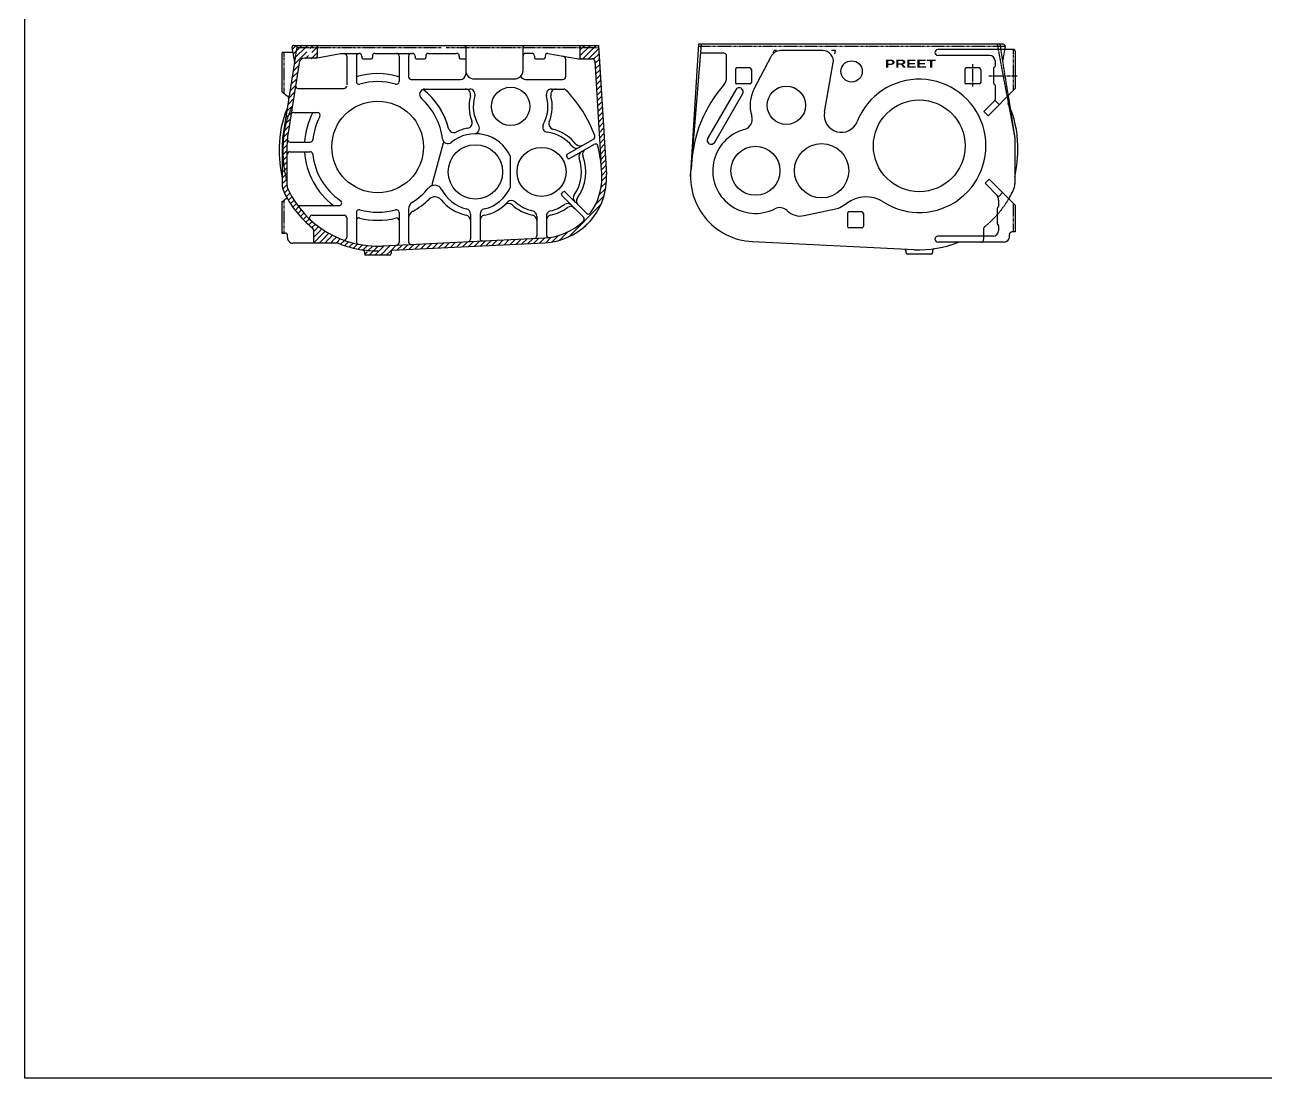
# Model space of a CAD drawing. Header units: millimetres. Extents: x -4466 to 20635, y -2270 to 9154.
# Drawn here: x 15440 to 17768, y 5512 to 7487 of the extents above; entities that cross this region are included whole.
import ezdxf
from ezdxf.enums import TextEntityAlignment as Align

# ---------------------------------------------------------------- set-up
doc = ezdxf.new("R2010")
doc.units = ezdxf.units.MM
doc.header["$LTSCALE"] = 0.3
for name, pattern in [('CENTER2', [28.575, 19.05, -3.175, 3.175, -3.175]), ('HIDDEN2', [4.7625, 3.175, -1.5875]), ('PHANTOM2', [31.75, 15.875, -3.175, 3.175, -3.175, 3.175, -3.175])]:
    doc.linetypes.add(name, pattern=pattern)
doc.layers.add('AM_8', color=1, linetype='Continuous', lineweight=25)
doc.layers.add('AM_VIEWS', color=1, linetype='Continuous', lineweight=25, plot=False)
for name, color, linetype in [('center', 1, 'CENTER2'), ('CHAIN ...', 8, 'PHANTOM2'), ('hidden', 4, 'HIDDEN2')]:
    doc.layers.add(name, color=color, linetype=linetype)
doc.styles.add('ARIAL-BLACK', font='')
doc.styles.get('ARIAL-BLACK').set_extended_font_data('Arial Black')

# ---------------------------------------------------------------- blocks, each defined once
blk = doc.blocks.new('A$C15DA06EF')
at = {"layer": 'AM_8'}
h = blk.add_hatch(dxfattribs=at)
h.set_pattern_fill('_U', color=6, scale=7.5, angle=45, style=0, pattern_type=0)
h.set_pattern_definition([(45, (-7615.8635, 143.5735), (-5.303301, 5.303301), [])])
edge = h.paths.add_edge_path(flags=17)
edge.add_arc((-432.7, -109), 5, 0, 50.6661, ccw=False)
edge.add_line((-427.7, -109), (-427.7, -128.7))
edge.add_arc((-422.7, -128.7), 5, 180, 270)
edge.add_line((-422.7, -133.7), (-397.3, -133.7))
edge.add_line((-397.3, -133.7), (-397.3, -126.2))
edge.add_arc((-307.3, 46.7), 195, 231.146, 242.5136, ccw=False)
edge = h.paths.add_edge_path(flags=17)
edge.add_line((-397.3, -126.2), (-397.3, -133.7))
edge.add_line((-397.3, -133.7), (-381, -133.7))
edge.add_arc((-307.3, 46.7), 195, 242.5136, 247.7652, ccw=False)
edge = h.paths.add_edge_path()
edge.add_arc((-307.3, 46.7), 195, 261.6936, 270, ccw=False)
edge.add_arc((-337.4, -151), 5.24, 9.5091, 67.623, ccw=False)
edge.add_line((-332.2, -150.2), (-332.2, -153.3))
edge.add_arc((-329.2, -153.3), 3, 180, 270)
edge.add_line((-329.2, -156.3), (-307.3, -156.3))
edge.add_line((-307.3, -156.3), (-307.3, -148.3))
edge = h.paths.add_edge_path()
edge.add_arc((-278.9, -150.3), 3.37, 111.4522, 178.2697, ccw=False)
edge.add_line((-280.1, -147.1), (-297.5, -148))
edge.add_arc((-307.3, 46.7), 195, 270, 272.8584, ccw=False)
edge.add_line((-307.3, -148.3), (-307.3, -156.3))
edge.add_line((-307.3, -156.3), (-285.2, -156.3))
edge.add_arc((-285.2, -153.3), 3, 270, 360)
edge.add_line((-282.2, -153.3), (-282.2, -150.2))
edge = h.paths.add_edge_path()
edge.add_line((-423.7, 237.3), (-464.2, 237.3))
edge.add_line((-464.2, 237.3), (-468.2, 233.3))
edge.add_line((-468.2, 233.3), (-463.2, 205.8))
edge.add_line((-463.2, 205.8), (-420.7, 233.3))
edge.add_line((-420.7, 233.3), (-420.7, 234.3))
edge.add_arc((-423.7, 234.3), 3, 0, 90)
edge = h.paths.add_edge_path()
edge.add_arc((-457.3, -24.4), 20, 180, 205.3627, ccw=False)
edge.add_line((-477.3, -24.4), (-477.3, 46.7))
edge.add_line((-477.3, 46.7), (-486.2, 46.7))
edge.add_line((-486.2, 46.7), (-486.2, -24.4))
edge.add_arc((-457.3, -24.4), 29, 180, 205.3627)
edge.add_arc((-307.3, 46.7), 195, 205.3627, 270)
edge.add_line((-307.3, -148.3), (-307.3, -139.3))
edge.add_arc((-307.3, 46.7), 186, 205.3627, 270, ccw=False)
edge = h.paths.add_edge_path()
edge.add_line((-475.1, 73.4), (-454.4, 203.8))
edge.add_arc((-444.6, 202.3), 10, 90, 170.9797, ccw=False)
edge.add_line((-444.6, 212.3), (-423.7, 212.3))
edge.add_line((-423.7, 212.3), (-422.5, 212.5))
edge.add_arc((-423.7, 215.3), 3, 294.2736, 360)
edge.add_line((-420.7, 215.3), (-420.7, 233.3))
edge.add_line((-420.7, 233.3), (-463.2, 205.8))
edge.add_line((-463.2, 205.8), (-484, 74.8))
edge.add_arc((-307.3, 46.8), 179, 170.9797, 180)
edge.add_line((-486.3, 46.7), (-477.3, 46.7))
edge.add_arc((-307.3, 46.8), 170, 170.9797, 180, ccw=False)
edge = h.paths.add_edge_path()
edge.add_line((106.8, 237.3), (74.8, 237.3))
edge.add_arc((74.8, 234.3), 3, 90, 180)
edge.add_line((71.8, 234.3), (71.8, 233.3))
edge.add_line((71.8, 233.3), (107, 233.3))
edge.add_line((107, 233.3), (106.8, 237.3))
edge = h.paths.add_edge_path()
edge.add_line((121.8, -18.8), (121.8, -9))
edge.add_arc((-0.2, -9), 122, 360, 363.5398)
edge.add_line((121.5, -1.5), (121.4, 0))
edge.add_line((121.4, 0), (112.8, 0))
edge.add_line((112.8, 0), (112.8, -57.6))
edge.add_arc((0, -11), 122, 337.5451, 356.3314)
edge = h.paths.add_edge_path()
edge.add_line((118.5, 46.7), (109.5, 46.7))
edge.add_line((109.5, 46.7), (111.2, 19.8))
edge.add_arc((-116, -9), 229, 2.6775, 7.2146, ccw=False)
edge.add_line((112.8, 1.7), (112.8, 0))
edge.add_line((112.8, 0), (121.4, 0))
edge.add_line((121.4, 0), (118.5, 46.7))
edge = h.paths.add_edge_path()
edge.add_line((107, 233.3), (71.8, 233.3))
edge.add_line((71.8, 233.3), (71.8, 215.3))
edge.add_arc((74.8, 215.3), 3, 180, 270)
edge.add_line((74.8, 212.3), (94.6, 212.3))
edge.add_arc((94.6, 207.3), 5, 3.5398, 90, ccw=False)
edge.add_line((99.6, 207.6), (109.5, 46.7))
edge.add_line((109.5, 46.7), (118.5, 46.7))
edge.add_line((118.5, 46.7), (107, 233.3))
h.paths.add_polyline_path([(0, -124.1), (-124, -130.3), (-124, -139.3), (0, -133.2)])
edge = h.paths.add_edge_path()
edge.add_line((51.6, -121.6), (0, -124.1))
edge.add_line((0, -124.1), (0, -133.2))
edge.add_line((0, -133.2), (6.1, -132.8))
edge.add_arc((0, -11), 122, 272.8584, 295.0039)
edge = h.paths.add_edge_path()
edge.add_arc((0.6, -11.6), 121.2, 273.0501, 356.4701)
edge.add_line((121.6, -19), (121.8, -18.8))
edge.add_arc((0, -11), 122, 337.5451, 356.3314, ccw=False)
edge.add_line((112.8, -57.6), (112.8, -9))
edge.add_arc((0.3, -11.4), 112.5, -82.6494, 1.2457, ccw=False)
edge.add_line((14.6, -123), (51.6, -121.6))
edge.add_arc((0, -11), 122, 272.8584, 295.0039, ccw=False)
edge.add_line((6.1, -132.8), (7.1, -132.6))
edge = h.paths.add_edge_path()
edge.add_line((-124, -139.3), (-297.5, -148))
edge.add_arc((-307.3, 46.7), 195, 270, 272.8584, ccw=False)
edge.add_line((-307.3, -148.3), (-307.3, -139.3))
edge.add_arc((-307.3, 46.7), 186, 270, 272.8584)
edge.add_line((-298, -139), (-124, -130.3))
edge.add_line((-124, -130.3), (-124, -139.3))
h.paths.add_polyline_path([(-430.6, 218.1), (-430.6, 231.4), (-440, 231.4), (-440, 218.1)], flags=16)
at = {"color": 6}
for p, q in [((-468.2, 233.3), (-463.2, 205.8)), ((-464.2, 237.3), (106.8, 237.3)), ((-420.7, 234.3), (-420.7, 216.3)), ((-142.2, 234.3), (-142.2, 183.3)), ((-34.7, 190.3), (-34.7, 234.3)), ((71.8, 234.3), (71.8, 215.3)), ((106.8, 237.3), (121.8, -5.2)), ((-487.2, 221.3), (-487.2, 151.8)), ((-484.2, 224.3), (-466.6, 224.3)), ((-423.7, 213.3), (-444.4, 213.3)), ((-423.7, 213.3), (-377.2, 222.3)), ((-377.2, 222.3), (-342.2, 222.3)), ((-365.2, 216.8), (-365.2, 163.3)), ((-347.2, 216.8), (-347.2, 169.4)), ((-337.2, 217.3), (-337.2, 214.3)), ((-335.2, 212.3), (-319.2, 212.3)), ((-317.2, 217.3), (-317.2, 214.3)), ((-312.2, 222.3), (-242.2, 222.3)), ((-267.2, 217.3), (-267.2, 169.4)), ((-249.2, 217.3), (-249.2, 178.3)), ((-237.2, 217.3), (-237.2, 214.3)), ((-235.2, 212.3), (-219.2, 212.3)), ((-217.2, 217.3), (-217.2, 214.3)), ((-212.2, 222.3), (-159.2, 222.3)), ((-154.2, 217.3), (-154.2, 214.3)), ((-152.2, 212.3), (-142.2, 212.3)), ((-18.2, 222.3), (-29.7, 222.3)), ((-13.2, 217.3), (-13.2, 214.3)), ((-11.2, 212.3), (4.8, 212.3)), ((6.8, 217.3), (6.8, 214.3)), ((11.8, 222.3), (69.3, 212.3)), ((45.1, 212), (45.1, 178.3)), ((69.3, 212.3), (94.6, 212.3)), ((-463.2, 205.8), (-484, 74.8)), ((-454.3, 204.8), (-475.1, 73.4)), ((99.6, 207.6), (111.2, 19.8)), ((-244.2, 173.3), (-152.2, 173.3)), ((-126.2, 174.3), (-50.7, 174.3)), ((-29.8, 173.3), (40.1, 173.3)), ((-487.2, 150.8), (-487.2, 150.3)), ((-487.2, 150.3), (-486.7, 149.8)), ((-486, 149.4), (-476.1, 142.1)), ((-456.1, 156.3), (-402.4, 156.3)), ((-402.4, 156.3), (-370.2, 156.3)), ((-218.6, 155.3), (-134.7, 155.3)), ((18.8, 155.3), (41.5, 155.3)), ((-464.9, 111.3), (-420, 111.3)), ((-486.2, 46.8), (-486.2, -24.4)), ((-477.3, 46.7), (-477.3, -24.4)), ((-471.7, 55.8), (-434, 55.8)), ((-184.6, 53.7), (-204.9, -21.9)), ((48, 32.9), (97.6, 61.6)), ((52.5, 25.1), (98.3, 51.6)), ((-471.7, 37.8), (-434, 37.8)), ((-59, 29.8), (-59, -29.8)), ((46.9, 28.8), (48.4, 26.2)), ((121.8, -18.8), (121.8, -5.2)), ((40, -37.8), (37.8, -40)), ((37.8, -44.2), (78.7, -85)), ((40, -37.8), (40, -37.8)), ((44.2, -37.8), (84.1, -77.7)), ((-487.2, -56.7), (-486.9, -56.4)), ((-487.2, -56.7), (-487.2, -57.3)), ((-487.2, -58.1), (-487.2, -111.7)), ((-487.2, -58.1), (-487.2, -111.7)), ((-486.2, -55.9), (-477.4, -48.5)), ((-454.7, -63.2), (-379.6, -63.2)), ((-249.2, -69.8), (-249.2, -131.3)), ((-430, -81.2), (-370.2, -81.2)), ((-365.2, -86.2), (-365.2, -122.9)), ((-347.2, -75.9), (-347.2, -130.8)), ((-267.2, -75.9), (-267.2, -132.7)), ((-133.2, -79.2), (-133.2, -126)), ((-115.2, -79.3), (-115.2, -124.6)), ((-9, -82.8), (-9, -119.8)), ((9, -82.8), (9, -118.1)), ((-487.2, -113.6), (-487.2, -114.7)), ((-487.2, -114.7), (-485.8, -114.7)), ((-487.2, -114.7), (-486, -114.7)), ((-484.3, -114.7), (-481.2, -114.7)), ((-484.3, -114.7), (-481.2, -114.7)), ((-484.3, -114.7), (-481.2, -114.7)), ((-484.3, -114.7), (-481.2, -114.7)), ((-427.7, -109), (-427.7, -128.7)), ((-476.2, -123.4), (-476.2, -119.7)), ((-381, -133.7), (-466.3, -133.7)), ((-298, -139), (5.6, -123.9)), ((-280.1, -147.1), (6.1, -132.8)), ((-332.2, -150.2), (-332.2, -153.3)), ((-285.2, -156.3), (-329.2, -156.3)), ((-282.2, -150.2), (-282.2, -153.3))]:
    blk.add_line(p, q, dxfattribs=at)
for centre, radius in [((-58, 122.8), 36), ((-307.3, 46.7), 86), ((-124, 0), 51), ((0, 0), 46), ((-307.3, -148.3), 0.526)]:
    blk.add_circle(centre, radius, dxfattribs=at)
for centre, radius, start, end in [((-464.2, 233.3), 4, 90, 180), ((-423.7, 234.3), 3, 0, 90), ((-145.2, 234.3), 3, 0, 90), ((-31.7, 234.3), 3, 90, 180), ((74.8, 234.3), 3, 90, 180), ((-484.2, 221.3), 3, 90, 180), ((-444.4, 203.3), 10, 90, 170.9797), ((-423.7, 216.3), 3, 270, 0), ((-370.2, 216.8), 5, 0, 90), ((-342.2, 216.8), 5, 90, 180), ((-342.2, 217.3), 5, 0, 90), ((-335.2, 214.3), 2, 180, 270), ((-319.2, 214.3), 2, 270, 0), ((-312.2, 217.3), 5, 90, 180), ((-272.2, 217.3), 5, 0, 90), ((-244.2, 217.3), 5, 90, 180), ((-242.2, 217.3), 5, 0, 90), ((-235.2, 214.3), 2, 180, 270), ((-219.2, 214.3), 2, 270, 0), ((-212.2, 217.3), 5, 90, 180), ((-159.2, 217.3), 5, 0, 90), ((-152.2, 214.3), 2, 180, 270), ((-29.7, 217.3), 5, 90, 180), ((-18.2, 217.3), 5, 0, 90), ((-11.2, 214.3), 2, 180, 270), ((4.8, 214.3), 2, 270, 0), ((11.8, 217.3), 5, 90, 180), ((40.1, 212), 5, 0, 90), ((74.8, 215.3), 3, 180, 270), ((94.6, 207.3), 5, 3.5398, 90), ((-126.2, 190.3), 16, 180, 270), ((-50.7, 190.3), 16, 270, 0), ((-307.3, 46.7), 137.5, 73.0876, 106.9124), ((-342.2, 169.4), 5, 180, 285.9328), ((-307.3, 46.7), 122.5, 74.0672, 105.9328), ((-272.2, 169.4), 5, 254.0672, 0), ((-244.2, 178.3), 5, 180, 270), ((-152.2, 183.3), 10, 270, 0), ((-29.8, 183.3), 10, 202.8933, 270), ((40.1, 178.3), 5, 270, 0), ((-484.2, 151.8), 3, 180, 233.6898), ((-479.1, 138), 5, 350.9797, 53.6898), ((-456.1, 161.3), 5, 170.9797, 270), ((-370.2, 161.3), 5, 270, 0), ((-218.6, 145.3), 10, 90, 228.0215), ((-307.3, 46.7), 137.5, 14.5222, 51.6983), ((-307.3, 46.7), 137.5, 14.5222, 48.0215), ((-143, 145.3), 10, 345.186, 90), ((-58, 122.8), 78, 165.186, 200.7511), ((-134.7, 145.3), 10, 343.6652, 90), ((-58, 122.8), 70, 163.6652, 211.0706), ((-58, 122.8), 70, 331.137, 16.3348), ((18.8, 145.3), 10, 90, 196.3348), ((-58, 122.8), 78, 338.1016, 14.814), ((27.1, 145.3), 10, 90, 194.814), ((41.5, 150.3), 5, 45.3112, 90), ((-116, -9), 229, 19.5299, 45.3112), ((-307.3, 46.7), 184.5, 156.9546, 179.9611), ((-307.3, 46.7), 122.5, 7.0294, 48.0215), ((-464.9, 106.3), 5, 90, 170.9797), ((-307.3, 46.7), 137.5, 152.4955, 176.247), ((-307.3, 46.7), 137.5, 152.0247, 152.4955), ((-307.3, 46.7), 122.5, 152.1819, 173.696), ((-420, 106.3), 5, 332.1819, 90), ((-140.2, 91.6), 10, 280.0576, 20.7511), ((23.7, 89.9), 10, 158.1016, 255.2356), ((-307.3, 46.7), 179, 170.9797, 180.0093), ((-307.3, 46.7), 170, 170.9797, 180), ((-164.5, 83.7), 10, 194.5222, 295.7905), ((-124, 0), 71.5, 24.62, 129.414), ((-124, 0), 83, 100.0576, 115.7905), ((-126.5, 81.5), 10, 271.7385, 31.0706), ((12.1, 84.1), 10, 151.137, 261.8077), ((0, 0), 75, 39.822, 81.8077), ((0, 0), 83, 38.9698, 75.2356), ((-264.2, 38.3), 227.7, 177.8515, 192.8026), ((-471.7, 60.8), 5, 175.1327, 270), ((-434, 60.8), 5, 270, 353.696), ((-175.7, 63), 10, 187.0294, 309.414), ((-179.8, 52.4), 5, 131.2702, 165), ((65.3, 54.4), 10, 219.822, 300), ((72.3, 58.5), 10, 218.9698, 300), ((95.1, 65.9), 5, 300, 19.5299), ((100.8, 47.2), 5, 14.5413, 120), ((-116, -9), 229, 359.7061, 14.5413), ((-471.7, 32.8), 5, 90, 184.8673), ((-307.3, 46.7), 137.5, 183.753, 233.1301), ((-434, 32.8), 5, 6.304, 90), ((-307.3, 46.7), 122.5, 186.304, 235.4397), ((49.5, 30.3), 3, 120, 210), ((51, 27.7), 3, 210, 300), ((0, 0), 75, 324.822, 20.178), ((0, 0), 83, 323.9698, 21.0302), ((79.8, 29.3), 10, 120, 200.178), ((86.8, 33.4), 10, 120, 201.0302), ((-124, 0.1), 237, 2.8863, 2.8946), ((-200, -23.2), 5, 165, 208.253), ((0, -11), 122, 318.6554, 356.3314), ((0, -11), 113, 324.2059, 0.4184), ((-0.2, -11), 122, 0, 0.4096), ((-457.3, -24.4), 29, 180, 205.3627), ((-307.3, 46.7), 195, 205.3627, 231.2016), ((-457.3, -24.4), 20, 180, 205.3627), ((-307.3, 46.7), 186, 205.3627, 272.8584), ((-307.3, 46.7), 122.5, 302.0669, 320.8321), ((-200.6, -40.1), 15, 27.6144, 140.8321), ((-124, 0), 71.5, 207.6144, 256.3378), ((-124, 0), 71.5, 283.3007, 335.38), ((40, -42.1), 3, 135, 225), ((42.1, -40), 3, 45.8876, 135), ((69.5, -49), 10, 144.822, 225), ((-484.2, -58.1), 3, 130.1317, 180), ((-454.7, -58.2), 5, 215.4583, 270), ((-379.6, -58.2), 5, 270, 55.4397), ((-234.2, -69.8), 15, 122.0669, 180), ((-307.3, 46.7), 137.5, 298.5998, 314.6415), ((-200.1, -61.8), 15, 39.0625, 134.6415), ((-124, 0), 83, 219.0625, 258.054), ((-143.2, -79.2), 10, 0, 76.3378), ((-105.2, -79.3), 10, 103.3007, 180), ((-124, 0), 83, 281.6313, 316.7531), ((-62, -69.3), 10, 48.1897, 131.8103), ((-56.3, -63.7), 10, 48.5582, 136.7531), ((0, 0), 83, 228.1897, 258.2114), ((0, 0), 75, 228.5582, 257.0836), ((0, 0), 75, 282.9164, 305.178), ((0, 0), 83, 281.7886, 306.0302), ((49, -69.5), 10, 45, 125.178), ((54.7, -75.2), 10, 45, 126.0302), ((75.2, -54.7), 10, 143.9698, 225), ((-430, -86.2), 5, 90, 227.2909), ((-370.2, -86.2), 5, 0, 90), ((-342.2, -75.9), 5, 74.0672, 180), ((-342.2, -91.4), 5, 75.7819, 180), ((-307.3, 46.7), 137.5, 255.7819, 284.2181), ((-307.3, 46.7), 122.5, 254.0672, 285.9328), ((-283.9, -93.8), 5, 99.4353, 99.4353), ((-272.2, -75.9), 5, 0, 105.9328), ((-272.2, -91.4), 5, 0, 104.2181), ((-234.2, -87.1), 15, 118.5998, 180), ((-143.2, -91), 10, 0, 78.054), ((-105.2, -91.1), 10, 101.6313, 180), ((-19, -91), 10, 0, 78.2114), ((-19, -82.8), 10, 0, 77.0836), ((0, -11), 113, 272.8584, 314.0865), ((0, -11), 122, 272.8584, 318.6554), ((19, -82.8), 10, 102.9164, 180), ((19, -91), 10, 101.7886, 180), ((75.1, -88.6), 5, 314.0865, 45), ((87.6, -74.2), 5, 225, 324.2059), ((-484.2, -111.7), 3, 180, 270), ((-481.2, -119.7), 5, 0, 90), ((-432.7, -109), 5, 0, 50.6661), ((-466.3, -123.7), 10, 178.0898, 270), ((-422.7, -128.7), 5, 180, 270), ((-307.3, 46.7), 195, 247.7652, 261.6936), ((-370.2, -122.9), 5, 249.6309, 0), ((-342.2, -130.8), 5, 180, 258.8505), ((-272.2, -132.7), 5, 272.8584, 0), ((-244.2, -131.3), 5, 180, 272.8584), ((-138.2, -126), 5, 272.8584, 0), ((-110.2, -124.6), 5, 180, 272.8584), ((-14, -119.8), 5, 272.8584, 0), ((14, -118.1), 5, 180, 277.4482), ((-337.4, -151), 5.24, 9.5091, 67.623), ((-329.2, -153.3), 3, 180, 270), ((-285.2, -153.3), 3, 270, 0), ((-278.9, -150.3), 3.37, 111.4522, 178.2697)]:
    blk.add_arc(centre, radius, start, end, dxfattribs=at)
at = {"layer": 'center', "color": 6}
blk.add_arc((-307.3, 46.7), 195, 261.6936, 270, dxfattribs=at)
at = {"layer": 'CHAIN ...', "color": 6}
for p, q in [((-458.9, 233.3), (-188.1, 233.3)), ((-178.6, 233.3), (107, 233.3)), ((-483.2, 224.3), (-483.2, 147.3)), ((-483.2, -53.4), (-483.2, -114.7))]:
    blk.add_line(p, q, dxfattribs=at)
at = {"layer": 'hidden', "color": 6}
blk.add_line((-458.3, 237.3), (-463.2, 205.8), dxfattribs=at)
for centre, radius, start, end in [((-307.3, 46.7), 177.5, 154.2645, 179.9611), ((-264.2, 38.3), 220.7, 177.8515, 195.1407)]:
    blk.add_arc(centre, radius, start, end, dxfattribs=at)
blk = doc.blocks.new('A$C47BD051B')
at = {"color": 6}
for p, q in [((-230.8, 237.2), (-245.8, -5.2)), ((-225.8, 237.2), (-245.4, -0.2)), ((340.2, 237.2), (-230.8, 237.2)), ((329.2, 237.2), (331.1, 227.2)), ((334.2, 237.2), (335.8, 227.2)), ((344.2, 233.2), (343.2, 227.2)), ((-183, 220.2), (-227.2, 220.2)), ((-178, 174.6), (-178, 215.2)), ((-126.6, 153.7), (-94.7, 214.5)), ((-90.9, 221.7), (-89, 225.2)), ((-84.8, 225.2), (-89, 225.2)), ((2.1, 225.2), (-77, 225.2)), ((26, 225.2), (18.5, 225.2)), ((24.9, 219.4), (26, 225.2)), ((360.2, 227.2), (217.8, 227.2)), ((315.2, 216.2), (217.8, 216.2)), ((363.2, 224.2), (363.2, 154.2)), ((-161.7, 189.8), (-161.7, 165.8)), ((-134.7, 192.8), (-158.7, 192.8)), ((-131.7, 189.8), (-131.7, 165.8)), ((5.6, 109.6), (22, 202.8)), ((268.3, 189.8), (268.3, 165.8)), ((295.3, 192.8), (271.3, 192.8)), ((298.3, 189.8), (298.3, 165.8)), ((322.2, 191.7), (322.2, 164.8)), ((325.2, 206.2), (325.2, 196.2)), ((-161, 151.8), (-213.6, 60.7)), ((-148, 144.3), (-200.6, 53.2)), ((-134.7, 162.8), (-158.7, 162.8)), ((295.3, 162.8), (271.3, 162.8)), ((363.2, 154.2), (312.3, 103.2)), ((325.2, 160.2), (325.2, 133.9)), ((359.2, 150.2), (348.2, 139.2)), ((349.6, 140.6), (362.2, 60.8)), ((323.8, 130.3), (304.5, 111)), ((324.9, 132.1), (333, 124)), ((347.7, 138.7), (362.2, 60.8)), ((304.5, 111), (312.3, 103.2)), ((362.2, 60.8), (362.2, -24.4)), ((-245.8, -11), (-245.8, -5.2)), ((314.2, -15.7), (306.4, -23.4)), ((363.2, -64.8), (314.2, -15.7)), ((331.8, -48.8), (306.4, -23.4)), ((339.5, -41), (331.8, -48.8)), ((329.2, -68.8), (329.8, -68.8)), ((331.8, -55), (331.8, -66.8)), ((363.2, -64.8), (363.2, -114.8)), ((-32.5, -84.2), (29.5, -70.6)), ((48.3, -80.2), (48.3, -104.2)), ((75.3, -77.2), (51.3, -77.2)), ((78.3, -80.2), (78.3, -104.2)), ((329.2, -71.1), (329.2, -98.4)), ((75.3, -107.2), (51.3, -107.2)), ((329.2, -100.8), (329.8, -100.8)), ((331.8, -102.8), (331.8, -112.8)), ((363.2, -114.8), (357.2, -114.8)), ((363.2, -114.8), (357.2, -114.8)), ((-129.8, -132.8), (173.5, -148)), ((321.8, -122.8), (217.8, -122.8)), ((342.2, -133.8), (217.8, -133.8)), ((352.2, -123.8), (352.2, -119.8)), ((158.2, -150.5), (158.2, -153.2)), ((205.2, -156.2), (161.2, -156.2)), ((208.2, -150.2), (208.2, -153.2))]:
    blk.add_line(p, q, dxfattribs=at)
for centre, radius in [((56.3, 186.2), 20), ((-66, 122.8), 36), ((183.2, 46.7), 86), ((0, 0), 51), ((-124, 0), 46)]:
    blk.add_circle(centre, radius, dxfattribs=at)
for centre, radius, start, end in [((340.2, 233.2), 4, 0, 90), ((-183, 215.2), 5, 0, 90), ((-77, 205.2), 20, 90, 152.3104), ((2.1, 205.2), 20, 350, 90), ((217.8, 221.8), 5.5, 90, 270), ((315.2, 206.2), 10, 0, 90), ((360.2, 224.2), 3, 0, 90), ((-158.7, 189.8), 3, 90, 180), ((-134.7, 189.8), 3, 0, 90), ((271.3, 189.8), 3, 90, 180), ((295.3, 189.8), 3, 0, 90), ((325.2, 191.7), 3, 113.5782, 180), ((323.2, 196.2), 2, 293.5782, 0), ((-198, 174.6), 20, 318.6068, 0), ((-158.7, 165.8), 3, 180, 270), ((-134.7, 165.8), 3, 270, 0), ((183.2, 46.7), 125, 237.2562, 158.6072), ((271.3, 165.8), 3, 180, 270), ((295.3, 165.8), 3, 270, 0), ((325.2, 164.8), 3, 180, 246.4218), ((0, 0), 244, 138.6068, 177.4194), ((-154.5, 148.1), 7.5, 330, 150), ((-66, 122.8), 68, 151.679, 197.3244), ((323.2, 160.2), 2, 0, 66.4218), ((320.2, 133.9), 5, 315, 0), ((140.2, 38.3), 227.7, 19.9791, 23.0043), ((183.2, 46.7), 184.5, 0.0389, 25.2128), ((-150.1, 96.5), 20, 285.1044, 17.3244), ((37.1, 104), 32, 170, 338.6072), ((-124, 0), 80, 105.1044, 296.9665), ((-207, 57.2), 7.5, 148.2083, 331.7917), ((140.2, 38.3), 227.7, 347.1974, 2.1485), ((-123.8, -11), 122, 169.6178, 267.1393), ((316.8, -55), 15, 0, 45), ((183.2, 46.7), 195, 330.2421, 334.6373), ((333.3, -24.4), 29, 334.6373, 0), ((-78.7, -89.1), 20, 45.3492, 116.9665), ((25.2, -51.1), 20, 282.3178, 296.2814), ((0, 0), 77, 296.2814, 307.3874), ((83.2, -108.9), 60, 57.2562, 127.3874), ((332.2, -71.1), 3, 120, 180), ((329.8, -66.8), 2, 300, 0), ((-40, -50), 35, 225.3492, 282.3178), ((51.3, -80.2), 3, 90, 180), ((75.3, -80.2), 3, 0, 90), ((51.3, -104.2), 3, 180, 270), ((75.3, -104.2), 3, 270, 0), ((321.8, -112.8), 10, 270, 0), ((332.2, -98.4), 3, 180, 240), ((329.8, -102.8), 2, 0, 60), ((357.2, -119.8), 5, 90, 180), ((183.2, 46.7), 195, 267.1393, 292.2348), ((217.8, -128.2), 5.5, 90, 270), ((342.2, -123.8), 10, 270, 0), ((153.6, -151.1), 4.73, 8.172, 57.8926), ((161.2, -153.2), 3, 180, 270), ((205.2, -153.2), 3, 270, 0), ((213.7, -151.1), 5.56, 118.9371, 170.1478)]:
    blk.add_arc(centre, radius, start, end, dxfattribs=at)
at = {"layer": 'center', "color": 6}
for p, q in [((283.2, 199.9), (283.2, 156.5)), ((313.6, 178.2), (366.5, 178.2))]:
    blk.add_line(p, q, dxfattribs=at)
at = {"layer": 'CHAIN ...', "color": 6}
for p, q in [((344.2, 233.2), (-230.8, 233.2)), ((359.2, 227.2), (359.2, 150.2)), ((359.2, -60.8), (359.2, -114.8))]:
    blk.add_line(p, q, dxfattribs=at)
at = {"layer": 'hidden', "color": 6}
for p, q in [((331.1, 227.2), (347.5, 139.7)), ((335.8, 227.2), (349.4, 141.8)), ((343.2, 227.2), (339.2, 205.8)), ((303.7, -109), (303.7, -128.8))]:
    blk.add_line(p, q, dxfattribs=at)
for centre, radius, start, end in [((183.2, 46.7), 195, 308.7984, 330.2421), ((308.7, -109), 5, 129.3339, 180), ((298.7, -128.8), 5, 270, 0)]:
    blk.add_arc(centre, radius, start, end, dxfattribs=at)
at = {"color": 6, "style": 'ARIAL-BLACK', "width": 1.236616}
blk.add_text('PREET', height=15, dxfattribs=at).set_placement((119, 193.3), (214, 193.3), align=Align.FIT)

msp = doc.modelspace()

# ---------------------------------------------------------------- linework, layer by layer
msp.add_lwpolyline([(15440.36744, 9154.10625), (20634.6452, 9154.10625), (20634.6452, 5511.72143), (15440.36744, 5511.72143)], close=True)

# ---------------------------------------------------------------- block references
at = {"layer": 'AM_VIEWS'}
for name, p in [('A$C15DA06EF', (16409.16526, 7211.49924)), ('A$C47BD051B', (16934.1706, 7213.60925))]:
    msp.add_blockref(name, p, dxfattribs=at)

doc.saveas('drawing.dxf')
